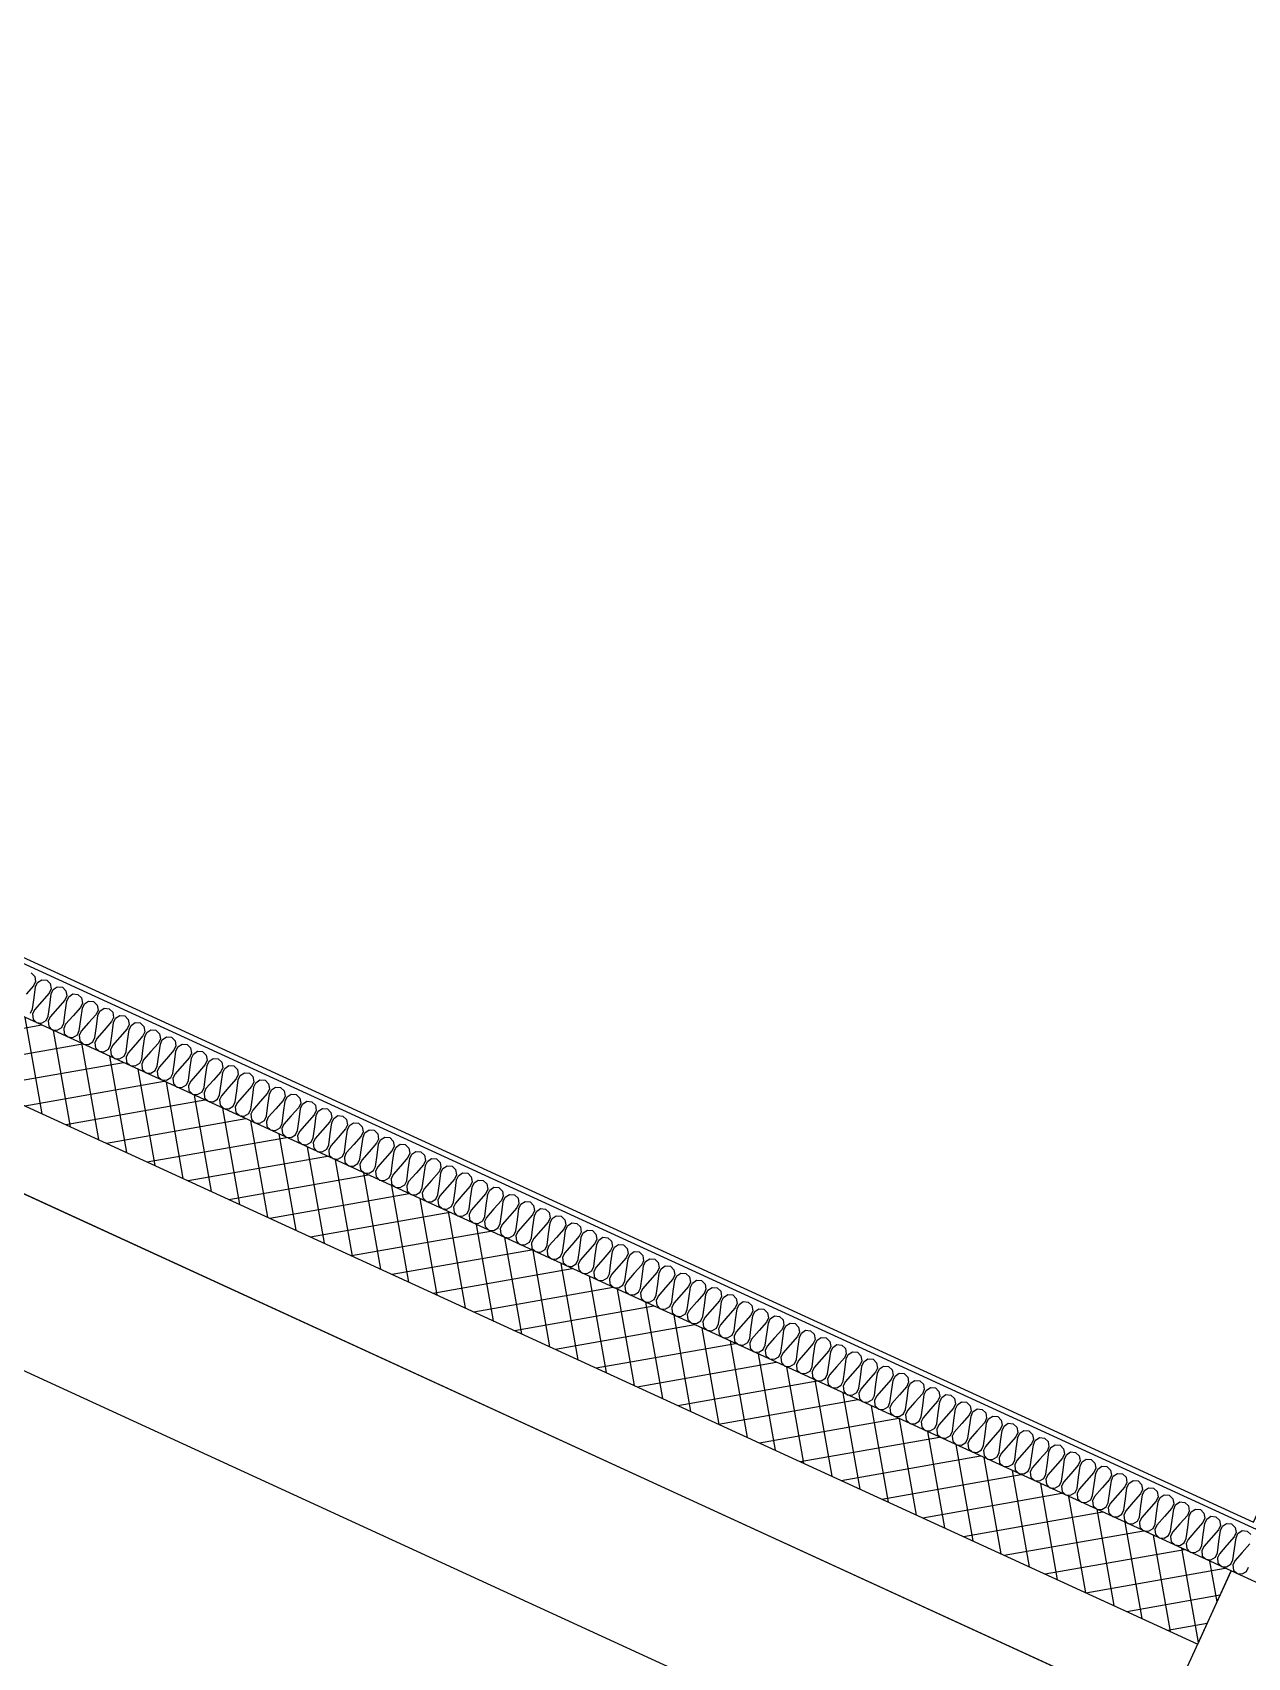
# Model space of a CAD drawing. Header units: millimetres. Extents: x -21000 to 567700, y 435000 to 850800.
# Drawn here: x 37718 to 39985, y 691408 to 694439 of the extents above; entities that cross this region are included whole.
import ezdxf
from ezdxf.xclip import XClip

# ---------------------------------------------------------------- set-up
doc = ezdxf.new("R2010")
doc.units = ezdxf.units.MM
doc.header["$LTSCALE"] = 700
doc.header["$XCLIPFRAME"] = 2
doc.linetypes.add('AB_Pbase$0$AB_Pbase$0$CEN', pattern=[62, 60, -1, 0, -1])
doc.layers.get('0').update_dxf_attribs({"color": 2})
for name, color, linetype in [('AB_Pbase$0$AB_Pbase$0$CEN', 1, 'AB_Pbase$0$AB_Pbase$0$CEN'), ('AB_Pbase$0$AB_Pbase$0$FIN', 6, 'Continuous'), ('AB_Pbase$0$AB_Pbase$0$INS', 8, 'Continuous'), ('AB_Pbase$0$HAT', 8, 'Continuous'), ('AB_Pbase$0$WAL', 3, 'Continuous')]:
    doc.layers.add(name, color=color, linetype=linetype)

# ---------------------------------------------------------------- blocks, each defined once
blk = doc.blocks.new('AB_Pbase$0$AB_Pbase_지하1층_골조')
blk.add_line((30251.5, 695361.3), (39703.9, 691024))
blk.add_lwpolyline([(30922, 695383.7), (39829, 691296.7)])
blk.add_lwpolyline([(40249.3, 690773.8), (40499.5, 691319.1), (39954.1, 691569.4), (39703.9, 691024)], close=True)
blk = doc.blocks.new('AB_Pbase')
at = {"layer": 'AB_Pbase$0$HAT'}
h = blk.add_hatch(dxfattribs=at)
h.set_pattern_fill('NET', color=256, scale=15, angle=100)
h.paths.add_polyline_path([(30984.5, 695520.1), (39891.6, 691433), (39954.1, 691569.4), (31047.1, 695656.4)])
at = {"layer": 'AB_Pbase$0$AB_Pbase$0$CEN'}
blk.add_line((28530, 696481.3), (42347.5, 690141.1), dxfattribs=at)
at = {"layer": 'AB_Pbase$0$AB_Pbase$0$FIN'}
for points in [[(46517.9, 729156.7), (31166.4, 695700.7), (40000.8, 691647), (42548.9, 697200.3)], [(46527, 729152.6), (31179.7, 695705.6), (39995.9, 691660.2), (42539.8, 697204.4)]]:
    blk.add_lwpolyline(points, dxfattribs=at)
at = {"layer": 'AB_Pbase$0$AB_Pbase$0$INS'}
for points in [[(37715.3, 692684.7), (37722, 692678.1), (37723.7, 692668.5), (37720, 692660.5), (37706.3, 692644.8)], [(37714.2, 692609.5), (37717.9, 692617.5), (37720.8, 692638.2), (37723.7, 692658.8), (37727.4, 692666.8), (37735.1, 692672.1), (37744.4, 692671.3), (37751, 692664.8), (37752.8, 692655.2), (37749.1, 692647.2), (37735.3, 692631.5), (37721.5, 692615.8), (37717.9, 692607.8), (37718.9, 692598.5), (37725.6, 692592), (37734.9, 692591.2), (37743.3, 692596.1), (37747, 692604.1), (37749.9, 692624.8), (37752.8, 692645.5), (37756.4, 692653.5), (37764.1, 692658.8), (37773.5, 692658), (37780.1, 692651.4), (37781.9, 692641.8), (37778.2, 692633.8), (37764.4, 692618.1), (37750.6, 692602.5), (37747, 692594.5), (37748, 692585.2), (37754.6, 692578.6), (37764, 692577.8), (37772.4, 692582.8), (37776.1, 692590.8), (37779, 692611.5), (37781.9, 692632.1), (37785.5, 692640.1), (37793.2, 692645.4), (37802.6, 692644.6), (37809.2, 692638.1), (37811, 692628.5), (37807.3, 692620.5), (37793.5, 692604.8), (37779.7, 692589.1), (37776, 692581.1), (37777.1, 692571.8), (37783.7, 692565.3), (37793.1, 692564.5), (37801.5, 692569.4), (37805.2, 692577.4), (37808, 692598.1), (37810.9, 692618.8), (37814.6, 692626.8), (37822.3, 692632.1), (37831.6, 692631.3), (37838.3, 692624.7), (37840.1, 692615.1), (37836.4, 692607.1), (37822.6, 692591.4), (37808.8, 692575.8), (37805.1, 692567.8), (37806.2, 692558.5), (37812.8, 692551.9), (37822.1, 692551.2), (37830.6, 692556.1), (37834.2, 692564.1), (37837.1, 692584.8), (37840, 692605.5), (37843.7, 692613.4), (37851.4, 692618.7), (37860.7, 692618), (37867.4, 692611.4), (37869.1, 692601.8), (37865.5, 692593.8), (37851.7, 692578.1), (37837.9, 692562.4), (37834.2, 692554.4), (37835.2, 692545.2), (37841.9, 692538.6), (37851.2, 692537.8), (37859.7, 692542.7), (37863.3, 692550.7), (37866.2, 692571.4), (37869.1, 692592.1), (37872.8, 692600.1), (37880.5, 692605.4), (37889.8, 692604.6), (37896.5, 692598), (37898.2, 692588.4), (37894.6, 692580.4), (37880.8, 692564.8), (37867, 692549.1), (37863.3, 692541.1), (37864.3, 692531.8), (37871, 692525.2), (37880.3, 692524.5), (37888.7, 692529.4), (37892.4, 692537.4), (37895.3, 692558.1), (37898.2, 692578.8), (37901.9, 692586.8), (37909.6, 692592), (37918.9, 692591.3), (37925.6, 692584.7), (37927.3, 692575.1), (37923.6, 692567.1), (37909.8, 692551.4), (37896, 692535.7), (37892.4, 692527.7), (37893.4, 692518.5), (37900.1, 692511.9), (37909.4, 692511.1), (37917.8, 692516.1), (37921.5, 692524.1), (37924.4, 692544.7), (37927.3, 692565.4), (37930.9, 692573.4), (37938.6, 692578.7), (37948, 692577.9), (37954.6, 692571.3), (37956.4, 692561.7), (37952.7, 692553.7), (37938.9, 692538.1), (37925.1, 692522.4), (37921.5, 692514.4), (37922.5, 692505.1), (37929.2, 692498.5), (37938.5, 692497.8), (37946.9, 692502.7), (37950.6, 692510.7), (37953.5, 692531.4), (37956.4, 692552.1), (37960, 692560.1), (37967.7, 692565.3), (37977.1, 692564.6), (37983.7, 692558), (37985.5, 692548.4), (37981.8, 692540.4), (37968, 692524.7), (37954.2, 692509), (37950.5, 692501), (37951.6, 692491.8), (37958.2, 692485.2), (37967.6, 692484.4), (37976, 692489.4), (37979.7, 692497.4), (37982.6, 692518), (37985.4, 692538.7), (37989.1, 692546.7), (37996.8, 692552), (38006.1, 692551.2), (38012.8, 692544.7), (38014.6, 692535), (38010.9, 692527), (37997.1, 692511.4), (37983.3, 692495.7), (37979.6, 692487.7), (37980.7, 692478.4), (37987.3, 692471.8), (37996.7, 692471.1), (38005.1, 692476), (38008.8, 692484), (38011.6, 692504.7), (38014.5, 692525.4), (38018.2, 692533.4), (38025.9, 692538.6), (38035.2, 692537.9), (38041.9, 692531.3), (38043.6, 692521.7), (38040, 692513.7), (38026.2, 692498), (38012.4, 692482.3), (38008.7, 692474.4), (38009.7, 692465.1), (38016.4, 692458.5), (38025.7, 692457.7), (38034.2, 692462.7), (38037.8, 692470.7), (38040.7, 692491.4), (38043.6, 692512), (38047.3, 692520), (38055, 692525.3), (38064.3, 692524.5), (38071, 692518), (38072.7, 692508.4), (38069.1, 692500.4), (38055.3, 692484.7), (38041.5, 692469), (38037.8, 692461), (38038.8, 692451.7), (38045.5, 692445.2), (38054.8, 692444.4), (38063.2, 692449.3), (38066.9, 692457.3), (38069.8, 692478), (38072.7, 692498.7), (38076.4, 692506.7), (38084.1, 692512), (38093.4, 692511.2), (38100.1, 692504.6), (38101.8, 692495), (38098.1, 692487), (38084.3, 692471.3), (38070.6, 692455.7), (38066.9, 692447.7), (38067.9, 692438.4), (38074.6, 692431.8), (38083.9, 692431), (38092.3, 692436), (38096, 692444), (38098.9, 692464.7), (38101.8, 692485.3), (38105.4, 692493.3), (38113.1, 692498.6), (38122.5, 692497.8), (38129.1, 692491.3), (38130.9, 692481.7), (38127.2, 692473.7), (38113.4, 692458), (38099.6, 692442.3), (38096, 692434.3), (38097, 692425), (38103.7, 692418.5), (38113, 692417.7), (38121.4, 692422.6), (38125.1, 692430.6), (38128, 692451.3), (38130.9, 692472), (38134.5, 692480), (38142.2, 692485.3), (38151.6, 692484.5), (38158.2, 692477.9), (38160, 692468.3), (38156.3, 692460.3), (38142.5, 692444.6), (38128.7, 692429), (38125.1, 692421), (38126.1, 692411.7), (38132.7, 692405.1), (38142.1, 692404.4), (38150.5, 692409.3), (38154.2, 692417.3), (38157.1, 692438), (38159.9, 692458.7), (38163.6, 692466.6), (38171.3, 692471.9), (38180.6, 692471.2), (38187.3, 692464.6), (38189.1, 692455), (38185.4, 692447), (38171.6, 692431.3), (38157.8, 692415.6), (38154.1, 692407.6), (38155.2, 692398.4), (38161.8, 692391.8), (38171.2, 692391), (38179.6, 692395.9), (38183.3, 692403.9), (38186.1, 692424.6), (38189, 692445.3), (38192.7, 692453.3), (38200.4, 692458.6), (38209.7, 692457.8), (38216.4, 692451.2), (38218.2, 692441.6), (38214.5, 692433.6), (38200.7, 692418), (38186.9, 692402.3), (38183.2, 692394.3), (38184.2, 692385), (38190.9, 692378.4), (38200.2, 692377.7), (38208.7, 692382.6), (38212.3, 692390.6), (38215.2, 692411.3), (38218.1, 692432), (38221.8, 692440), (38229.5, 692445.2), (38238.8, 692444.5), (38245.5, 692437.9), (38247.2, 692428.3), (38243.6, 692420.3), (38229.8, 692404.6), (38216, 692388.9), (38212.3, 692380.9), (38213.3, 692371.7), (38220, 692365.1), (38229.3, 692364.3), (38237.8, 692369.3), (38241.4, 692377.3), (38244.3, 692397.9), (38247.2, 692418.6), (38250.9, 692426.6), (38258.6, 692431.9), (38267.9, 692431.1), (38274.6, 692424.5), (38276.3, 692414.9), (38272.6, 692406.9), (38258.9, 692391.3), (38245.1, 692375.6), (38241.4, 692367.6), (38242.4, 692358.3), (38249.1, 692351.7), (38258.4, 692351), (38266.8, 692355.9), (38270.5, 692363.9), (38273.4, 692384.6), (38276.3, 692405.3), (38280, 692413.3), (38287.7, 692418.5), (38297, 692417.8), (38303.6, 692411.2), (38305.4, 692401.6), (38301.7, 692393.6), (38287.9, 692377.9), (38274.1, 692362.2), (38270.5, 692354.2), (38271.5, 692345), (38278.2, 692338.4), (38287.5, 692337.6), (38295.9, 692342.6), (38299.6, 692350.6), (38302.5, 692371.2), (38305.4, 692391.9), (38309, 692399.9), (38316.7, 692405.2), (38326.1, 692404.4), (38332.7, 692397.9), (38334.5, 692388.2), (38330.8, 692380.2), (38317, 692364.6), (38303.2, 692348.9), (38299.6, 692340.9), (38300.6, 692331.6), (38307.2, 692325), (38316.6, 692324.3), (38325, 692329.2), (38328.7, 692337.2), (38331.6, 692357.9), (38334.5, 692378.6), (38338.1, 692386.6), (38345.8, 692391.8), (38355.2, 692391.1), (38361.8, 692384.5), (38363.6, 692374.9), (38359.9, 692366.9), (38346.1, 692351.2), (38332.3, 692335.5), (38328.6, 692327.6), (38329.7, 692318.3), (38336.3, 692311.7), (38345.7, 692310.9), (38354.1, 692315.9), (38357.8, 692323.9), (38360.6, 692344.6), (38363.5, 692365.2), (38367.2, 692373.2), (38374.9, 692378.5), (38384.2, 692377.7), (38390.9, 692371.2), (38392.7, 692361.6), (38389, 692353.6), (38375.2, 692337.9), (38361.4, 692322.2), (38357.7, 692314.2), (38358.8, 692304.9), (38365.4, 692298.4), (38374.8, 692297.6), (38383.2, 692302.5), (38386.8, 692310.5), (38389.7, 692331.2), (38392.6, 692351.9), (38396.3, 692359.9), (38404, 692365.2), (38413.3, 692364.4), (38420, 692357.8), (38421.7, 692348.2), (38418.1, 692340.2), (38404.3, 692324.5), (38390.5, 692308.9), (38386.8, 692300.9), (38387.8, 692291.6), (38394.5, 692285), (38403.8, 692284.2), (38412.3, 692289.2), (38415.9, 692297.2), (38418.8, 692317.9), (38421.7, 692338.5), (38425.4, 692346.5), (38433.1, 692351.8), (38442.4, 692351), (38449.1, 692344.5), (38450.8, 692334.9), (38447.2, 692326.9), (38433.4, 692311.2), (38419.6, 692295.5), (38415.9, 692287.5), (38416.9, 692278.2), (38423.6, 692271.7), (38432.9, 692270.9), (38441.3, 692275.8), (38445, 692283.8), (38447.9, 692304.5), (38450.8, 692325.2), (38454.5, 692333.2), (38462.2, 692338.5), (38471.5, 692337.7), (38478.2, 692331.1), (38479.9, 692321.5), (38476.2, 692313.5), (38462.4, 692297.8), (38448.7, 692282.2), (38445, 692274.2), (38446, 692264.9), (38452.7, 692258.3), (38462, 692257.6), (38470.4, 692262.5), (38474.1, 692270.5), (38477, 692291.2), (38479.9, 692311.8), (38483.5, 692319.8), (38491.2, 692325.1), (38500.6, 692324.4), (38507.2, 692317.8), (38509, 692308.2), (38505.3, 692300.2), (38491.5, 692284.5), (38477.7, 692268.8), (38474.1, 692260.8), (38475.1, 692251.6), (38481.8, 692245), (38491.1, 692244.2), (38499.5, 692249.1), (38503.2, 692257.1), (38506.1, 692277.8), (38509, 692298.5), (38512.6, 692306.5), (38520.3, 692311.8), (38529.7, 692311), (38536.3, 692304.4), (38538.1, 692294.8), (38534.4, 692286.8), (38520.6, 692271.2), (38506.8, 692255.5), (38503.1, 692247.5), (38504.2, 692238.2), (38510.8, 692231.6), (38520.2, 692230.9), (38528.6, 692235.8), (38532.3, 692243.8), (38535.2, 692264.5), (38538, 692285.2), (38541.7, 692293.2), (38549.4, 692298.4), (38558.7, 692297.7), (38565.4, 692291.1), (38567.2, 692281.5), (38563.5, 692273.5), (38549.7, 692257.8), (38535.9, 692242.1), (38532.2, 692234.1), (38533.3, 692224.9), (38539.9, 692218.3), (38549.3, 692217.5), (38557.7, 692222.5), (38561.4, 692230.5), (38564.2, 692251.1), (38567.1, 692271.8), (38570.8, 692279.8), (38578.5, 692285.1), (38587.8, 692284.3), (38594.5, 692277.7), (38596.2, 692268.1), (38592.6, 692260.1), (38578.8, 692244.5), (38565, 692228.8), (38561.3, 692220.8), (38562.3, 692211.5), (38569, 692204.9), (38578.3, 692204.2), (38586.8, 692209.1), (38590.4, 692217.1), (38593.3, 692237.8), (38596.2, 692258.5), (38599.9, 692266.5), (38607.6, 692271.7), (38616.9, 692271), (38623.6, 692264.4), (38625.3, 692254.8), (38621.7, 692246.8), (38607.9, 692231.1), (38594.1, 692215.4), (38590.4, 692207.4), (38591.4, 692198.2), (38598.1, 692191.6), (38607.4, 692190.8), (38615.9, 692195.8), (38619.5, 692203.8), (38622.4, 692224.4), (38625.3, 692245.1), (38629, 692253.1), (38636.7, 692258.4), (38646, 692257.6), (38652.7, 692251), (38654.4, 692241.4), (38650.7, 692233.4), (38637, 692217.8), (38623.2, 692202.1), (38619.5, 692194.1), (38620.5, 692184.8), (38627.2, 692178.2), (38636.5, 692177.5), (38644.9, 692182.4), (38648.6, 692190.4), (38651.5, 692211.1), (38654.4, 692231.8), (38658.1, 692239.8), (38665.7, 692245), (38675.1, 692244.3), (38681.7, 692237.7), (38683.5, 692228.1), (38679.8, 692220.1), (38666, 692204.4), (38652.2, 692188.7), (38648.6, 692180.8), (38649.6, 692171.5), (38656.3, 692164.9), (38665.6, 692164.1), (38674, 692169.1), (38677.7, 692177.1), (38680.6, 692197.8), (38683.5, 692218.4), (38687.1, 692226.4), (38694.8, 692231.7), (38704.2, 692230.9), (38710.8, 692224.4), (38712.6, 692214.8), (38708.9, 692206.8), (38695.1, 692191.1), (38681.3, 692175.4), (38677.7, 692167.4), (38678.7, 692158.1), (38685.3, 692151.6), (38694.7, 692150.8), (38703.1, 692155.7), (38706.8, 692163.7), (38709.7, 692184.4), (38712.5, 692205.1), (38716.2, 692213.1), (38723.9, 692218.4), (38733.3, 692217.6), (38739.9, 692211), (38741.7, 692201.4), (38738, 692193.4), (38724.2, 692177.7), (38710.4, 692162.1), (38706.7, 692154.1), (38707.8, 692144.8), (38714.4, 692138.2), (38723.8, 692137.4), (38732.2, 692142.4), (38735.9, 692150.4), (38738.7, 692171.1), (38741.6, 692191.7), (38745.3, 692199.7), (38753, 692205), (38762.3, 692204.2), (38769, 692197.7), (38770.8, 692188.1), (38767.1, 692180.1), (38753.3, 692164.4), (38739.5, 692148.7), (38735.8, 692140.7), (38736.8, 692131.4), (38743.5, 692124.9), (38752.8, 692124.1), (38761.3, 692129), (38764.9, 692137), (38767.8, 692157.7), (38770.7, 692178.4), (38774.4, 692186.4), (38782.1, 692191.7), (38791.4, 692190.9), (38798.1, 692184.3), (38799.8, 692174.7), (38796.2, 692166.7), (38782.4, 692151), (38768.6, 692135.4), (38764.9, 692127.4), (38765.9, 692118.1), (38772.6, 692111.5), (38781.9, 692110.8), (38790.4, 692115.7), (38794, 692123.7), (38796.9, 692144.4), (38799.8, 692165), (38803.5, 692173), (38811.2, 692178.3), (38820.5, 692177.6), (38827.2, 692171), (38828.9, 692161.4), (38825.3, 692153.4), (38811.5, 692137.7), (38797.7, 692122), (38794, 692114), (38795, 692104.8), (38801.7, 692098.2), (38811, 692097.4), (38819.4, 692102.3), (38823.1, 692110.3), (38826, 692131), (38828.9, 692151.7), (38832.6, 692159.7), (38840.3, 692165), (38849.6, 692164.2), (38856.3, 692157.6), (38858, 692148), (38854.3, 692140), (38840.5, 692124.4), (38826.7, 692108.7), (38823.1, 692100.7), (38824.1, 692091.4), (38830.8, 692084.8), (38840.1, 692084.1), (38848.5, 692089), (38852.2, 692097), (38855.1, 692117.7), (38858, 692138.4), (38861.6, 692146.4), (38869.3, 692151.6), (38878.7, 692150.9), (38885.3, 692144.3), (38887.1, 692134.7), (38883.4, 692126.7), (38869.6, 692111), (38855.8, 692095.3), (38852.2, 692087.3), (38853.2, 692078.1), (38859.9, 692071.5), (38869.2, 692070.7), (38877.6, 692075.7), (38881.3, 692083.7), (38884.2, 692104.3), (38887.1, 692125), (38890.7, 692133), (38898.4, 692138.3), (38907.8, 692137.5), (38914.4, 692130.9), (38916.2, 692121.3), (38912.5, 692113.3), (38898.7, 692097.7), (38884.9, 692082), (38881.2, 692074), (38882.3, 692064.7), (38888.9, 692058.1), (38898.3, 692057.4), (38906.7, 692062.3), (38910.4, 692070.3), (38913.3, 692091), (38916.1, 692111.7), (38919.8, 692119.7), (38927.5, 692124.9), (38936.8, 692124.2), (38943.5, 692117.6), (38945.3, 692108), (38941.6, 692100), (38927.8, 692084.3), (38914, 692068.6), (38910.3, 692060.6), (38911.4, 692051.4), (38918, 692044.8), (38927.4, 692044), (38935.8, 692049), (38939.4, 692057), (38942.3, 692077.6), (38945.2, 692098.3), (38948.9, 692106.3), (38956.6, 692111.6), (38965.9, 692110.8), (38972.6, 692104.2), (38974.3, 692094.6), (38970.7, 692086.6), (38956.9, 692071), (38943.1, 692055.3), (38939.4, 692047.3), (38940.4, 692038), (38947.1, 692031.4), (38956.4, 692030.7), (38964.9, 692035.6), (38968.5, 692043.6), (38971.4, 692064.3), (38974.3, 692085), (38978, 692093), (38985.7, 692098.2), (38995, 692097.5), (39001.7, 692090.9), (39003.4, 692081.3), (38999.8, 692073.3), (38986, 692057.6), (38972.2, 692041.9), (38968.5, 692034), (38969.5, 692024.7), (38976.2, 692018.1), (38985.5, 692017.3), (38993.9, 692022.3), (38997.6, 692030.3), (39000.5, 692051), (39003.4, 692071.6), (39007.1, 692079.6), (39014.8, 692084.9), (39024.1, 692084.1), (39030.8, 692077.6), (39032.5, 692068), (39028.8, 692060), (39015, 692044.3), (39001.3, 692028.6), (38997.6, 692020.6), (38998.6, 692011.3), (39005.3, 692004.8), (39014.6, 692004), (39023, 692008.9), (39026.7, 692016.9), (39029.6, 692037.6), (39032.5, 692058.3), (39036.1, 692066.3), (39043.8, 692071.6), (39053.2, 692070.8), (39059.8, 692064.2), (39061.6, 692054.6), (39057.9, 692046.6), (39044.1, 692030.9), (39030.3, 692015.3), (39026.7, 692007.3), (39027.7, 691998), (39034.4, 691991.4), (39043.7, 691990.6), (39052.1, 691995.6), (39055.8, 692003.6), (39058.7, 692024.3), (39061.6, 692044.9), (39065.2, 692052.9), (39072.9, 692058.2), (39082.3, 692057.4), (39088.9, 692050.9), (39090.7, 692041.3), (39087, 692033.3), (39073.2, 692017.6), (39059.4, 692001.9), (39055.8, 691993.9), (39056.8, 691984.6), (39063.4, 691978.1), (39072.8, 691977.3), (39081.2, 691982.2), (39084.9, 691990.2), (39087.8, 692010.9), (39090.6, 692031.6), (39094.3, 692039.6), (39102, 692044.9), (39111.3, 692044.1), (39118, 692037.5), (39119.8, 692027.9), (39116.1, 692019.9), (39102.3, 692004.2), (39088.5, 691988.6), (39084.8, 691980.6), (39085.9, 691971.3), (39092.5, 691964.7), (39101.9, 691964), (39110.3, 691968.9), (39114, 691976.9), (39116.8, 691997.6), (39119.7, 692018.2), (39123.4, 692026.2), (39131.1, 692031.5), (39140.4, 692030.8), (39147.1, 692024.2), (39148.8, 692014.6), (39145.2, 692006.6), (39131.4, 691990.9), (39117.6, 691975.2), (39113.9, 691967.2), (39114.9, 691957.9), (39121.6, 691951.4), (39130.9, 691950.6), (39139.4, 691955.5), (39143, 691963.5), (39145.9, 691984.2), (39148.8, 692004.9), (39152.5, 692012.9), (39160.2, 692018.2), (39169.5, 692017.4), (39176.2, 692010.8), (39177.9, 692001.2), (39174.3, 691993.2), (39160.5, 691977.6), (39146.7, 691961.9), (39143, 691953.9), (39144, 691944.6), (39150.7, 691938), (39160, 691937.3), (39168.5, 691942.2), (39172.1, 691950.2), (39175, 691970.9), (39177.9, 691991.6), (39181.6, 691999.6), (39189.3, 692004.8), (39198.6, 692004.1), (39205.3, 691997.5), (39207, 691987.9), (39203.3, 691979.9), (39189.6, 691964.2), (39175.8, 691948.5), (39172.1, 691940.5), (39173.1, 691931.3), (39179.8, 691924.7), (39189.1, 691923.9), (39197.5, 691928.9), (39201.2, 691936.9), (39204.1, 691957.5), (39207, 691978.2), (39210.7, 691986.2), (39218.4, 691991.5), (39227.7, 691990.7), (39234.3, 691984.1), (39236.1, 691974.5), (39232.4, 691966.5), (39218.6, 691950.9), (39204.8, 691935.2), (39201.2, 691927.2), (39202.2, 691917.9), (39208.9, 691911.3), (39218.2, 691910.6), (39226.6, 691915.5), (39230.3, 691923.5), (39233.2, 691944.2), (39236.1, 691964.9), (39239.7, 691972.9), (39247.4, 691978.1), (39256.8, 691977.4), (39263.4, 691970.8), (39265.2, 691961.2), (39261.5, 691953.2), (39247.7, 691937.5), (39233.9, 691921.8), (39230.3, 691913.8), (39231.3, 691904.6), (39237.9, 691898), (39247.3, 691897.2), (39255.7, 691902.2), (39259.4, 691910.2), (39262.3, 691930.8), (39265.2, 691951.5), (39268.8, 691959.5), (39276.5, 691964.8), (39285.9, 691964), (39292.5, 691957.4), (39294.3, 691947.8), (39290.6, 691939.8), (39276.8, 691924.2), (39263, 691908.5), (39259.3, 691900.5), (39260.4, 691891.2), (39267, 691884.6), (39276.4, 691883.9), (39284.8, 691888.8), (39288.5, 691896.8), (39291.3, 691917.5), (39294.2, 691938.2), (39297.9, 691946.2), (39305.6, 691951.4), (39314.9, 691950.7), (39321.6, 691944.1), (39323.4, 691934.5), (39319.7, 691926.5), (39305.9, 691910.8), (39292.1, 691895.1), (39288.4, 691887.1), (39289.5, 691877.9), (39296.1, 691871.3), (39305.4, 691870.5), (39313.9, 691875.5), (39317.5, 691883.5), (39320.4, 691904.2), (39323.3, 691924.8), (39327, 691932.8), (39334.7, 691938.1), (39344, 691937.3), (39350.7, 691930.8), (39352.4, 691921.2), (39348.8, 691913.2), (39335, 691897.5), (39321.2, 691881.8), (39317.5, 691873.8), (39318.5, 691864.5), (39325.2, 691858), (39334.5, 691857.2), (39343, 691862.1), (39346.6, 691870.1), (39349.5, 691890.8), (39352.4, 691911.5), (39356.1, 691919.5), (39363.8, 691924.8), (39373.1, 691924), (39379.8, 691917.4), (39381.5, 691907.8), (39377.9, 691899.8), (39364.1, 691884.1), (39350.3, 691868.5), (39346.6, 691860.5), (39347.6, 691851.2), (39354.3, 691844.6), (39363.6, 691843.8), (39372, 691848.8), (39375.7, 691856.8), (39378.6, 691877.5), (39381.5, 691898.1), (39385.2, 691906.1), (39392.9, 691911.4), (39402.2, 691910.6), (39408.9, 691904.1), (39410.6, 691894.5), (39406.9, 691886.5), (39393.1, 691870.8), (39379.3, 691855.1), (39375.7, 691847.1), (39376.7, 691837.8), (39383.4, 691831.3), (39392.7, 691830.5), (39401.1, 691835.4), (39404.8, 691843.4), (39407.7, 691864.1), (39410.6, 691884.8), (39414.2, 691892.8), (39421.9, 691898.1), (39431.3, 691897.3), (39437.9, 691890.7), (39439.7, 691881.1), (39436, 691873.1), (39422.2, 691857.4), (39408.4, 691841.8), (39404.8, 691833.8), (39405.8, 691824.5), (39412.5, 691817.9), (39421.8, 691817.2), (39430.2, 691822.1), (39433.9, 691830.1), (39436.8, 691850.8), (39439.7, 691871.4), (39443.3, 691879.4), (39451, 691884.7), (39460.4, 691884), (39467, 691877.4), (39468.8, 691867.8), (39465.1, 691859.8), (39451.3, 691844.1), (39437.5, 691828.4), (39433.8, 691820.4), (39434.9, 691811.1), (39441.5, 691804.6), (39450.9, 691803.8), (39459.3, 691808.7), (39463, 691816.7), (39465.9, 691837.4), (39468.7, 691858.1), (39472.4, 691866.1), (39480.1, 691871.4), (39489.4, 691870.6), (39496.1, 691864), (39497.9, 691854.4), (39494.2, 691846.4), (39480.4, 691830.8), (39466.6, 691815.1), (39462.9, 691807.1), (39464, 691797.8), (39470.6, 691791.2), (39480, 691790.5), (39488.4, 691795.4), (39492.1, 691803.4), (39494.9, 691824.1), (39497.8, 691844.8), (39501.5, 691852.8), (39509.2, 691858), (39518.5, 691857.3), (39525.2, 691850.7), (39526.9, 691841.1), (39523.3, 691833.1), (39509.5, 691817.4), (39495.7, 691801.7), (39492, 691793.7), (39493, 691784.5), (39499.7, 691777.9), (39509, 691777.1), (39517.5, 691782.1), (39521.1, 691790.1), (39524, 691810.7), (39526.9, 691831.4), (39530.6, 691839.4), (39538.3, 691844.7), (39547.6, 691843.9), (39554.3, 691837.3), (39556, 691827.7), (39552.4, 691819.7), (39538.6, 691804.1), (39524.8, 691788.4), (39521.1, 691780.4), (39522.1, 691771.1), (39528.8, 691764.5), (39538.1, 691763.8), (39546.5, 691768.7), (39550.2, 691776.7), (39553.1, 691797.4), (39556, 691818.1), (39559.7, 691826.1), (39567.4, 691831.3), (39576.7, 691830.6), (39583.4, 691824), (39585.1, 691814.4), (39581.4, 691806.4), (39567.6, 691790.7), (39553.9, 691775), (39550.2, 691767), (39551.2, 691757.8), (39557.9, 691751.2), (39567.2, 691750.4), (39575.6, 691755.4), (39579.3, 691763.4), (39582.2, 691784), (39585.1, 691804.7), (39588.7, 691812.7), (39596.4, 691818), (39605.8, 691817.2), (39612.4, 691810.6), (39614.2, 691801), (39610.5, 691793), (39596.7, 691777.4), (39582.9, 691761.7), (39579.3, 691753.7), (39580.3, 691744.4), (39587, 691737.8), (39596.3, 691737.1), (39604.7, 691742), (39608.4, 691750), (39611.3, 691770.7), (39614.2, 691791.4), (39617.8, 691799.4), (39625.5, 691804.6), (39634.9, 691803.9), (39641.5, 691797.3), (39643.3, 691787.7), (39639.6, 691779.7), (39625.8, 691764), (39612, 691748.3), (39608.4, 691740.3), (39609.4, 691731.1), (39616, 691724.5), (39625.4, 691723.7), (39633.8, 691728.7), (39637.5, 691736.7), (39640.4, 691757.4), (39643.2, 691778), (39646.9, 691786), (39654.6, 691791.3), (39663.9, 691790.5), (39670.6, 691784), (39672.4, 691774.4), (39668.7, 691766.4), (39654.9, 691750.7), (39641.1, 691735), (39637.4, 691727), (39638.5, 691717.7), (39645.1, 691711.2), (39654.5, 691710.4), (39662.9, 691715.3), (39666.6, 691723.3), (39669.4, 691744), (39672.3, 691764.7), (39676, 691772.7), (39683.7, 691778), (39693, 691777.2), (39699.7, 691770.6), (39701.5, 691761), (39697.8, 691753), (39684, 691737.3), (39670.2, 691721.7), (39666.5, 691713.7), (39667.5, 691704.4), (39674.2, 691697.8), (39683.5, 691697), (39692, 691702), (39695.6, 691710), (39698.5, 691730.7), (39701.4, 691751.3), (39705.1, 691759.3), (39712.8, 691764.6), (39722.1, 691763.8), (39728.8, 691757.3), (39730.5, 691747.7), (39726.9, 691739.7), (39713.1, 691724), (39699.3, 691708.3), (39695.6, 691700.3), (39696.6, 691691), (39703.3, 691684.5), (39712.6, 691683.7), (39721.1, 691688.6), (39724.7, 691696.6), (39727.6, 691717.3), (39730.5, 691738), (39734.2, 691746), (39741.9, 691751.3), (39751.2, 691750.5), (39757.9, 691743.9), (39759.6, 691734.3), (39755.9, 691726.3), (39742.2, 691710.6), (39728.4, 691695), (39724.7, 691687), (39725.7, 691677.7), (39732.4, 691671.1), (39741.7, 691670.4), (39750.1, 691675.3), (39753.8, 691683.3), (39756.7, 691704), (39759.6, 691724.6), (39763.3, 691732.6), (39771, 691737.9), (39780.3, 691737.2), (39787, 691730.6), (39788.7, 691721), (39785, 691713), (39771.2, 691697.3), (39757.4, 691681.6), (39753.8, 691673.6), (39754.8, 691664.3), (39761.5, 691657.8), (39770.8, 691657), (39779.2, 691661.9), (39782.9, 691669.9), (39785.8, 691690.6), (39788.7, 691711.3), (39792.3, 691719.3), (39800, 691724.6), (39809.4, 691723.8), (39816, 691717.2), (39817.8, 691707.6), (39814.1, 691699.6), (39800.3, 691683.9), (39786.5, 691668.3), (39782.9, 691660.3), (39783.9, 691651), (39790.5, 691644.4), (39799.9, 691643.7), (39808.3, 691648.6), (39812, 691656.6), (39814.9, 691677.3), (39817.8, 691698), (39821.4, 691706), (39829.1, 691711.2), (39838.5, 691710.5), (39845.1, 691703.9), (39846.9, 691694.3), (39843.2, 691686.3), (39829.4, 691670.6), (39815.6, 691654.9), (39811.9, 691646.9), (39813, 691637.7), (39819.6, 691631.1), (39829, 691630.3), (39837.4, 691635.3), (39841.1, 691643.3), (39843.9, 691663.9), (39846.8, 691684.6), (39850.5, 691692.6), (39858.2, 691697.9), (39867.5, 691697.1), (39874.2, 691690.5), (39876, 691680.9), (39872.3, 691672.9), (39858.5, 691657.3), (39844.7, 691641.6), (39841, 691633.6), (39842.1, 691624.3), (39848.7, 691617.7), (39858.1, 691617), (39866.5, 691621.9), (39870.1, 691629.9), (39873, 691650.6), (39875.9, 691671.3), (39879.6, 691679.3), (39887.3, 691684.5), (39896.6, 691683.8), (39903.3, 691677.2), (39905, 691667.6), (39901.4, 691659.6), (39887.6, 691643.9), (39873.8, 691628.2), (39870.1, 691620.2), (39871.1, 691611), (39877.8, 691604.4), (39887.1, 691603.6), (39895.6, 691608.6), (39899.2, 691616.6), (39902.1, 691637.2), (39905, 691657.9), (39908.7, 691665.9), (39916.4, 691671.2), (39925.7, 691670.4), (39932.4, 691663.8), (39934.1, 691654.2), (39930.5, 691646.2), (39916.7, 691630.6), (39902.9, 691614.9), (39899.2, 691606.9), (39900.2, 691597.6), (39906.9, 691591), (39916.2, 691590.3), (39924.6, 691595.2), (39928.3, 691603.2), (39931.2, 691623.9), (39934.1, 691644.6), (39937.8, 691652.6), (39945.5, 691657.8), (39954.8, 691657.1), (39961.5, 691650.5), (39963.2, 691640.9), (39959.5, 691632.9), (39945.7, 691617.2), (39932, 691601.5), (39928.3, 691593.5), (39929.3, 691584.3), (39936, 691577.7), (39945.3, 691576.9), (39953.7, 691581.9), (39957.4, 691589.9), (39960.3, 691610.5), (39963.2, 691631.2), (39966.8, 691639.2), (39974.5, 691644.5), (39983.9, 691643.7), (39990.5, 691637.2)], [(39988.6, 691619.6), (39974.8, 691603.9), (39961, 691588.2), (39957.4, 691580.2), (39958.4, 691570.9), (39965.1, 691564.4), (39974.4, 691563.6), (39982.8, 691568.5), (39986.5, 691576.5)]]:
    blk.add_lwpolyline(points, dxfattribs=at)
at = {"layer": 'AB_Pbase$0$WAL'}
blk.add_lwpolyline([(30984.5, 695520.1), (39891.6, 691433), (39954.1, 691569.4), (31047.1, 695656.4), (30984.5, 695520.1)], dxfattribs=at)
at = {"rotation": 359.9999999999999}
blk.add_blockref('AB_Pbase$0$AB_Pbase_지하1층_골조', (0, 0), dxfattribs=at)

msp = doc.modelspace()

# ---------------------------------------------------------------- block references
ref = msp.add_blockref('AB_Pbase', (0, 0))
XClip(ref).set_block_clipping_path([(-0.000000015, 445500.0000000148), (493845.7187941075, 839949.3912975936)])

doc.saveas('drawing.dxf')
